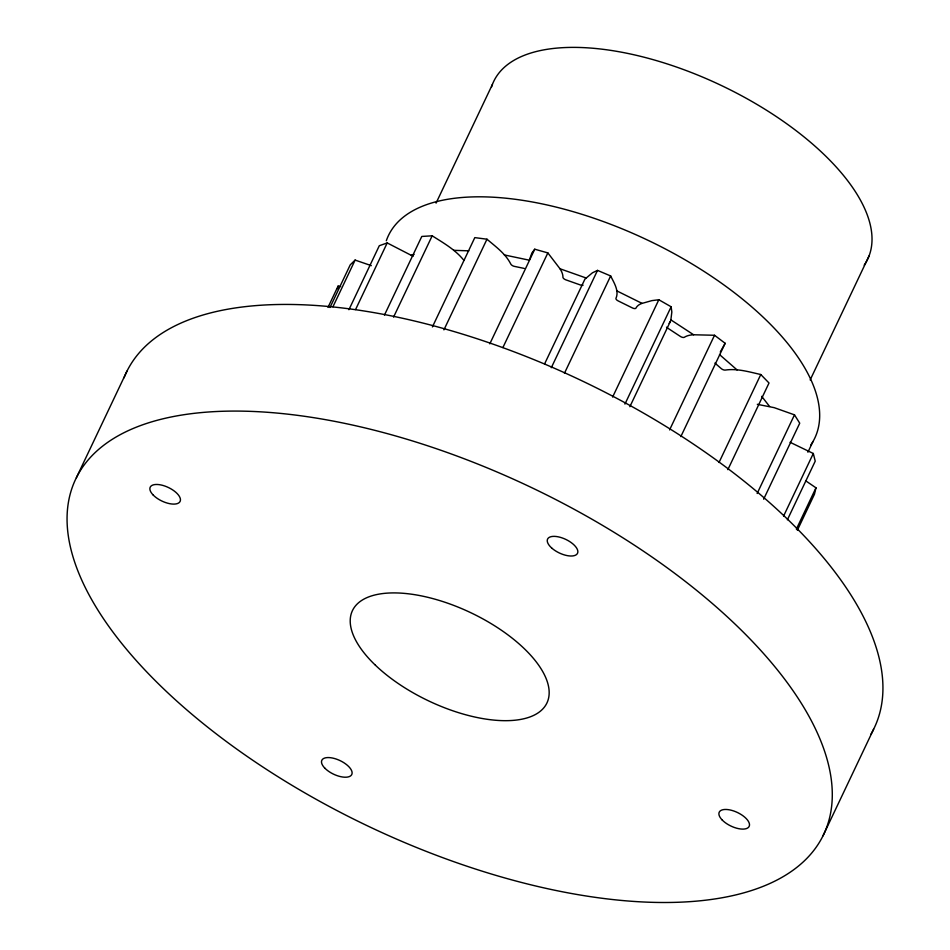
<?xml version="1.0" encoding="UTF-8"?>
<svg xmlns="http://www.w3.org/2000/svg" width="950" height="950" viewBox="0 0 950 950"><rect width="100%" height="100%" fill="white"/><g stroke="black" fill="none" stroke-linecap="round" stroke-linejoin="round"><path stroke-width="1.43" d="M337.488 288.681L338.105 286.104L340.634 286.544M805.612 480.747L815.979 487.825L814.447 494.261L797.359 530.254M669.144 323.332A35.815 16.257 25.4 0 0 670.866 319.865L671.84 312.027L671.139 306.779L658.825 299.749L651.878 300.627L642.069 303.382A36.005 16.352 25.4 0 0 635.93 308.168A3.147 1.425 25.4 0 1 632.296 307.883L618.26 300.948A3.147 1.425 25.4 0 1 615.98 298.312C619.329 290.736 613.914 282.661 610.66 275.951L597.514 270.394L592.444 272.793L584.915 279.146L544.623 363.838M666.508 327.133A3.147 1.425 25.4 0 0 667.636 328.071L680.283 336.371A3.147 1.425 25.4 0 0 684.285 337.321A35.993 16.34 25.4 0 1 693.619 334.768L714.519 335.267L725.147 343.294L720.278 352.011M76.38 477.719L127.015 371.07M327.976 307.432L338.105 286.104M329.983 307.527L350.229 264.872L355.11 260.086L371.319 265.644M332.963 306.743L355.11 260.086M348.923 309.712L379.299 245.729L387.208 242.927L413.131 256.298M355.561 309.581L387.208 242.927M436.062 203.122L492.397 84.479M384.453 315.091L421.788 236.443L432.179 235.814C443.116 242.725 454.741 249.351 463.125 259.421A3.147 1.425 25.4 0 0 464.265 260.359M393.561 317.122L432.179 235.814M432.404 326.942L474.81 237.619L486.97 239.21C495.639 246.632 505.566 253.65 510.803 264.088A3.147 1.425 25.4 0 0 514.484 266.392L524.234 268.423M443.923 329.864L486.97 239.21M489.808 343.853L534.743 249.209L547.853 252.902L560.001 268.767A35.886 16.293 25.4 0 1 562.934 277.353A3.147 1.425 25.4 0 0 566.022 279.906L580.497 285.012A3.147 1.425 25.4 0 0 583.062 285.214M502.906 347.546L547.853 252.902M551.309 367.709L597.514 270.394M564.454 373.255L610.66 275.951M612.619 397.064L658.825 299.749M624.934 404.094L671.139 306.779M629.874 406.695L670.379 321.385M669.584 429.911L714.519 335.267M680.841 436.608L725.147 343.294M719.008 462.496L760.784 374.526C749.206 371.937 737.248 368.267 725.278 370.084A3.147 1.425 25.4 0 1 721.169 368.529L714.934 363.066M727.866 469.656L769.013 383.004L760.784 374.526M810.16 379.964L869.024 255.989M757.138 493.501L794.485 414.853L774.191 407.657L757.316 404.32M763.658 499.189L799.734 423.201L794.485 414.853M807.904 452.212L812.974 441.548M783.56 516.147L813.307 453.494L790.079 442.284M787.384 519.804L815.231 461.154L813.307 453.494M796.361 529.15L815.979 487.825M822.985 835.857A414.046 187.969 25.4 0 0 335.683 421.551A414.046 187.969 25.4 0 0 190.38 712.963A414.046 187.969 25.4 0 0 822.985 835.857L873.62 729.22M534.743 249.209L531.905 252.961L529.304 260.193L504.367 254.944M411.314 255.217L414.117 254.422M453.661 250.325L468.825 250.836M560.001 268.767L585.984 277.946M616.586 290.759L642.069 303.382M670.866 319.865L693.619 334.768M719.506 354.564L737.069 369.918M761.674 396.328L769.547 406.422M124.011 377.815A414.046 187.969 25.4 0 1 582.398 381.033A414.046 187.969 25.4 0 1 870.984 734.113M386.317 240.754A236.004 107.148 25.4 0 1 649.954 241.229A236.004 107.148 25.4 0 1 810.801 444.98M491.53 86.961A207.017 93.991 25.4 0 1 722.119 85.856A207.017 93.991 25.4 0 1 864.191 265.133M722.202 820.016A16.566 7.517 25.4 0 0 748.422 827.414A16.566 7.517 25.4 0 0 731.975 810.433A16.566 7.517 25.4 0 0 722.202 820.016M153.164 495.009A16.566 7.517 25.4 0 0 179.384 502.407A16.566 7.517 25.4 0 0 162.937 485.438A16.566 7.517 25.4 0 0 153.164 495.009M324.805 768.123A16.566 7.517 25.4 0 0 351.037 775.521A16.566 7.517 25.4 0 0 334.578 758.539A16.566 7.517 25.4 0 0 324.805 768.123M552.152 548.411A16.566 7.517 25.4 0 0 577.481 553.363A16.566 7.517 25.4 0 0 558.03 536.786A16.566 7.517 25.4 0 0 552.152 548.411M375.416 665.226A107.647 48.877 25.4 0 0 544.136 707.418A107.647 48.877 25.4 0 0 429.495 597.728A107.647 48.877 25.4 0 0 375.416 665.226"/></g></svg>
